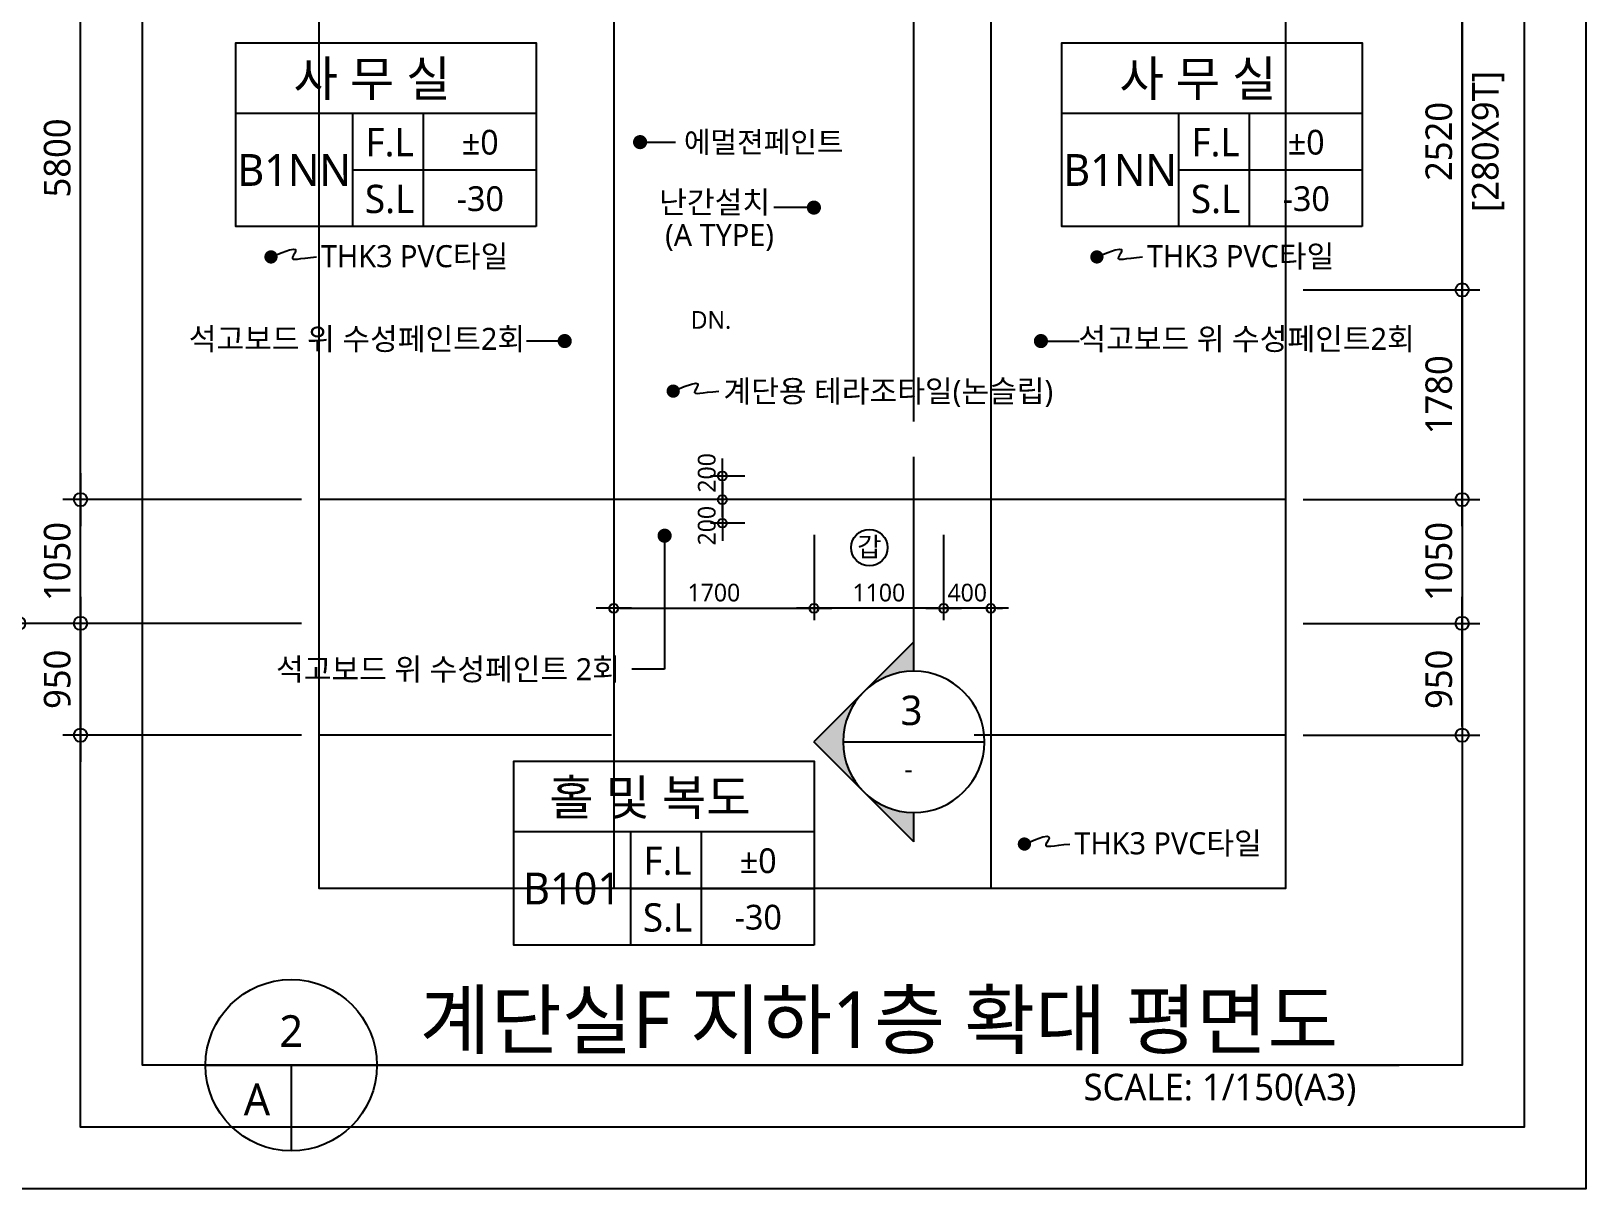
# Model space of a CAD drawing. Header units: millimetres. Extents: x -26983 to 60590, y 825 to 42375.
# Drawn here: x 24957 to 38151, y 22125 to 31952 of the extents above; entities that cross this region are included whole.
import ezdxf
from ezdxf.enums import TextEntityAlignment as Align

# ---------------------------------------------------------------- set-up
doc = ezdxf.new("R2010")
doc.units = ezdxf.units.MM
doc.header["$LTSCALE"] = 100
doc.header["$MEASUREMENT"] = 0
doc.header["$PDSIZE"] = -10
doc.linetypes.add('CEN', pattern=[62, 60, -1, 0, -1])
doc.layers.get('0').update_dxf_attribs({"linetype": 'CONTINUOUS'})
doc.layers.get('Defpoints').update_dxf_attribs({"color": 171, "linetype": 'CONTINUOUS'})
for name, color, linetype in [('CEN(ST)', 1, 'CEN'), ('LED', 7, 'CONTINUOUS'), ('NDIM', 7, 'CONTINUOUS'), ('SYM', 7, 'CONTINUOUS'), ('TEXT', 3, 'CONTINUOUS'), ('TEXT(MIN)', 7, 'CONTINUOUS'), ('TEXT(NOTE小)', 1, 'CONTINUOUS'), ('TEXT(노트)', 7, 'CONTINUOUS'), ('TEXT(실명)', 3, 'CONTINUOUS'), ('TEXT-기입', 6, 'CONTINUOUS'), ('TITLE', 7, 'CONTINUOUS')]:
    doc.layers.add(name, color=color, linetype=linetype)
doc.styles.add('CGS', font='cgse', dxfattribs={"bigfont": 'cgs'})
doc.styles.add('나눔바른고딕', font='NanumBarunGothic.ttf')
doc.dimstyles.new('NDIM 1200', dxfattribs={"dimscale": 75, "dimtxt": 3, "dimasz": 1, "dimexe": 2, "dimexo": 2, "dimgap": 1, "dimtad": 1, "dimdec": 0, "dimdsep": 46, "dimtxsty": 'CGS', "dimblk": 'DOT0', "dimcen": 1, "dimdle": 8, "dimclrd": 256, "dimclre": 256, "dimclrt": 256, "dimadec": 0, "dimazin": 0, "dimtfac": 1, "dimtdec": 0, "dimtix": 1, "dimtmove": 2, "dimatfit": 3, "dimldrblk": 'DOT0', "dimfxl": 1, "dimtolj": 1, "dimtzin": 0, "dimlwd": -1, "dimlwe": -1, "dimarcsym": 0})

# ---------------------------------------------------------------- blocks, each defined once
blk = doc.blocks.new('DOT0')
blk.add_line((-3, 0), (3, 0))
at = {"color": 6}
blk.add_circle((0, 0), 0.75, dxfattribs=at)
blk = doc.blocks.new('*D20')
at = {"layer": 'Defpoints', "color": 0, "ltscale": 0.4, "transparency": 16777216}
for p in [(25376, 33775), (27401, 33775), (27401, 27975)]:
    blk.add_point(p, dxfattribs=at)
at = {"layer": 'NDIM', "ltscale": 0.4, "transparency": 16777216}
for p, q in [((27251, 33775), (25226, 33775)), ((25376, 28050), (25376, 33700)), ((27251, 27975), (25226, 27975))]:
    blk.add_line(p, q, dxfattribs=at)
at = {"layer": 'NDIM', "ltscale": 0.4, "transparency": 16777216, "xscale": 75, "yscale": 75, "zscale": 75}
for p, rotation in [((25376, 33775), 90), ((25376, 27975), 270)]:
    blk.add_blockref('DOT0', p, dxfattribs=dict(at, rotation=rotation))
at = {"layer": 'NDIM', "ltscale": 0.4, "transparency": 16777216, "insert": (25179, 30875), "char_height": 225, "attachment_point": 5, "rotation": 90, "style": '나눔바른고딕'}
blk.add_mtext('\\A1;5800', dxfattribs=at)
blk = doc.blocks.new('*D21')
at = {"layer": 'Defpoints', "color": 0, "ltscale": 0.4, "transparency": 16777216}
for p in [(25376, 27975), (27401, 27975), (27401, 26925)]:
    blk.add_point(p, dxfattribs=at)
at = {"layer": 'NDIM', "ltscale": 0.4, "transparency": 16777216}
for p, q in [((27251, 27975), (25226, 27975)), ((25376, 27000), (25376, 27900)), ((27251, 26925), (25226, 26925))]:
    blk.add_line(p, q, dxfattribs=at)
at = {"layer": 'NDIM', "ltscale": 0.4, "transparency": 16777216, "xscale": 75, "yscale": 75, "zscale": 75}
for p, rotation in [((25376, 27975), 90), ((25376, 26925), 270)]:
    blk.add_blockref('DOT0', p, dxfattribs=dict(at, rotation=rotation))
at = {"layer": 'NDIM', "ltscale": 0.4, "transparency": 16777216, "insert": (25179, 27450), "char_height": 225, "attachment_point": 5, "rotation": 90, "style": '나눔바른고딕'}
blk.add_mtext('\\A1;1050', dxfattribs=at)
blk = doc.blocks.new('*D23')
at = {"layer": 'Defpoints', "color": 0, "ltscale": 0.4, "transparency": 16777216}
for p in [(24851, 37925), (27401, 37925), (27401, 26925)]:
    blk.add_point(p, dxfattribs=at)
at = {"layer": 'NDIM', "ltscale": 0.4, "transparency": 16777216}
for p, q in [((27251, 37925), (24701, 37925)), ((24851, 27000), (24851, 37850)), ((27251, 26925), (24701, 26925))]:
    blk.add_line(p, q, dxfattribs=at)
at = {"layer": 'NDIM', "ltscale": 0.4, "transparency": 16777216, "xscale": 75, "yscale": 75, "zscale": 75}
for p, rotation in [((24851, 37925), 90), ((24851, 26925), 270)]:
    blk.add_blockref('DOT0', p, dxfattribs=dict(at, rotation=rotation))
at = {"layer": 'NDIM', "ltscale": 0.4, "transparency": 16777216, "insert": (24654, 32425), "char_height": 225, "attachment_point": 5, "rotation": 90, "style": '나눔바른고딕'}
blk.add_mtext('\\A1;11000', dxfattribs=at)
blk = doc.blocks.new('갑종방화문표기')
at = {"layer": 'TEXT(NOTE小)'}
blk.add_circle((0, 0), 150, dxfattribs=at)
at = {"layer": 'TEXT(NOTE小)', "style": '나눔바른고딕'}
blk.add_text('갑', height=160, dxfattribs=at).set_placement((-1, 7), align=Align.MIDDLE_CENTER)
blk = doc.blocks.new('*D53')
at = {"layer": 'Defpoints', "color": 0, "ltscale": 0.4, "transparency": 16777216}
for p in [(35601, 29755), (37101, 29755), (35601, 27975)]:
    blk.add_point(p, dxfattribs=at)
at = {"layer": 'NDIM', "ltscale": 0.4, "transparency": 16777216}
for p, q in [((35751, 29755), (37251, 29755)), ((37101, 28050), (37101, 29680)), ((35751, 27975), (37251, 27975))]:
    blk.add_line(p, q, dxfattribs=at)
at = {"layer": 'NDIM', "ltscale": 0.4, "transparency": 16777216, "xscale": 75, "yscale": 75, "zscale": 75}
for p, rotation in [((37101, 29755), 90), ((37101, 27975), 270)]:
    blk.add_blockref('DOT0', p, dxfattribs=dict(at, rotation=rotation))
at = {"layer": 'NDIM', "ltscale": 0.4, "transparency": 16777216, "insert": (36904, 28865), "char_height": 225, "attachment_point": 5, "rotation": 90, "style": '나눔바른고딕'}
blk.add_mtext('\\A1;1780', dxfattribs=at)
blk = doc.blocks.new('*D54')
at = {"layer": 'Defpoints', "color": 0, "ltscale": 0.4, "transparency": 16777216}
for p in [(35601, 32275), (37101, 32275), (35601, 29755)]:
    blk.add_point(p, dxfattribs=at)
at = {"layer": 'NDIM', "ltscale": 0.4, "transparency": 16777216}
for p, q in [((35751, 32275), (37251, 32275)), ((37101, 29830), (37101, 32200)), ((35751, 29755), (37251, 29755))]:
    blk.add_line(p, q, dxfattribs=at)
at = {"layer": 'NDIM', "ltscale": 0.4, "transparency": 16777216, "xscale": 75, "yscale": 75, "zscale": 75}
for p, rotation in [((37101, 32275), 90), ((37101, 29755), 270)]:
    blk.add_blockref('DOT0', p, dxfattribs=dict(at, rotation=rotation))
at = {"layer": 'NDIM', "ltscale": 0.4, "transparency": 16777216, "char_height": 225, "attachment_point": 5, "rotation": 90, "style": '나눔바른고딕'}
for s, insert in [('\\A1;[280X9T]', (37322, 31015)), ('\\A1;2520', (36904, 31015))]:
    blk.add_mtext(s, dxfattribs=dict(at, insert=insert))
blk = doc.blocks.new('*D63')
at = {"layer": 'Defpoints', "color": 0, "ltscale": 0.4, "transparency": 16777216}
for p in [(30823, 28175), (31114, 28175), (31114, 27975)]:
    blk.add_point(p, dxfattribs=at)
at = {"layer": 'NDIM', "ltscale": 0.4, "transparency": 16777216}
for p, q in [((31014, 28175), (30723, 28175)), ((30823, 28025), (30823, 28125)), ((31014, 27975), (30723, 27975))]:
    blk.add_line(p, q, dxfattribs=at)
at = {"layer": 'NDIM', "ltscale": 0.4, "transparency": 16777216, "xscale": 50, "yscale": 50, "zscale": 50}
for p, rotation in [((30823, 28175), 90), ((30823, 27975), 270)]:
    blk.add_blockref('DOT0', p, dxfattribs=dict(at, rotation=rotation))
at = {"layer": 'NDIM', "ltscale": 0.4, "transparency": 16777216, "insert": (30691, 28202), "char_height": 150, "attachment_point": 5, "rotation": 90, "style": '나눔바른고딕'}
blk.add_mtext('\\A1;200', dxfattribs=at)
blk = doc.blocks.new('*D64')
at = {"layer": 'Defpoints', "color": 0, "ltscale": 0.4, "transparency": 16777216}
for p in [(31114, 27975), (30823, 27775), (31114, 27775)]:
    blk.add_point(p, dxfattribs=at)
at = {"layer": 'NDIM', "ltscale": 0.4, "transparency": 16777216}
for p, q in [((31014, 27975), (30723, 27975)), ((30823, 27925), (30823, 27825)), ((31014, 27775), (30723, 27775))]:
    blk.add_line(p, q, dxfattribs=at)
at = {"layer": 'NDIM', "ltscale": 0.4, "transparency": 16777216, "xscale": 50, "yscale": 50, "zscale": 50}
for p, rotation in [((30823, 27975), 90), ((30823, 27775), 270)]:
    blk.add_blockref('DOT0', p, dxfattribs=dict(at, rotation=rotation))
at = {"layer": 'NDIM', "ltscale": 0.4, "transparency": 16777216, "insert": (30691, 27754), "char_height": 150, "attachment_point": 5, "rotation": 90, "style": '나눔바른고딕'}
blk.add_mtext('\\A1;200', dxfattribs=at)
blk = doc.blocks.new('*D69')
at = {"layer": 'Defpoints', "color": 0, "ltscale": 0.4, "transparency": 16777216}
for p in [(31601, 27775), (32701, 27775), (31601, 27053)]:
    blk.add_point(p, dxfattribs=at)
at = {"layer": 'NDIM', "ltscale": 0.4, "transparency": 16777216}
for p, q in [((31601, 27675), (31601, 26953)), ((32701, 27675), (32701, 26953)), ((32651, 27053), (31651, 27053))]:
    blk.add_line(p, q, dxfattribs=at)
at = {"layer": 'NDIM', "ltscale": 0.4, "transparency": 16777216, "xscale": 50, "yscale": 50, "zscale": 50, "rotation": 180}
blk.add_blockref('DOT0', (31601, 27053), dxfattribs=at)
at = {"layer": 'NDIM', "ltscale": 0.4, "transparency": 16777216, "xscale": 50, "yscale": 50, "zscale": 50}
blk.add_blockref('DOT0', (32701, 27053), dxfattribs=at)
at = {"layer": 'NDIM', "ltscale": 0.4, "transparency": 16777216, "insert": (32151, 27185), "char_height": 150, "attachment_point": 5, "style": '나눔바른고딕'}
blk.add_mtext('\\A1;1100', dxfattribs=at)
blk = doc.blocks.new('*D70')
at = {"layer": 'Defpoints', "color": 0, "ltscale": 0.4, "transparency": 16777216}
for p in [(29901, 27775), (31601, 27775), (31601, 27053)]:
    blk.add_point(p, dxfattribs=at)
at = {"layer": 'NDIM', "ltscale": 0.4, "transparency": 16777216}
for p, q in [((29901, 27675), (29901, 26953)), ((31601, 27675), (31601, 26953)), ((29951, 27053), (31551, 27053))]:
    blk.add_line(p, q, dxfattribs=at)
at = {"layer": 'NDIM', "ltscale": 0.4, "transparency": 16777216, "xscale": 50, "yscale": 50, "zscale": 50, "rotation": 180}
blk.add_blockref('DOT0', (29901, 27053), dxfattribs=at)
at = {"layer": 'NDIM', "ltscale": 0.4, "transparency": 16777216, "xscale": 50, "yscale": 50, "zscale": 50}
blk.add_blockref('DOT0', (31601, 27053), dxfattribs=at)
at = {"layer": 'NDIM', "ltscale": 0.4, "transparency": 16777216, "insert": (30751, 27185), "char_height": 150, "attachment_point": 5, "style": '나눔바른고딕'}
blk.add_mtext('\\A1;1700', dxfattribs=at)
blk = doc.blocks.new('*D71')
at = {"layer": 'Defpoints', "color": 0, "ltscale": 0.4, "transparency": 16777216}
for p in [(32701, 27775), (33101, 27775), (32701, 27053)]:
    blk.add_point(p, dxfattribs=at)
at = {"layer": 'NDIM', "ltscale": 0.4, "transparency": 16777216}
for p, q in [((32701, 27675), (32701, 26953)), ((33101, 27675), (33101, 26953)), ((32651, 27053), (32601, 27053)), ((33101, 27053), (32701, 27053)), ((33151, 27053), (33201, 27053))]:
    blk.add_line(p, q, dxfattribs=at)
at = {"layer": 'NDIM', "ltscale": 0.4, "transparency": 16777216, "xscale": 50, "yscale": 50, "zscale": 50}
blk.add_blockref('DOT0', (32701, 27053), dxfattribs=at)
at = {"layer": 'NDIM', "ltscale": 0.4, "transparency": 16777216, "xscale": 50, "yscale": 50, "zscale": 50, "rotation": 180}
blk.add_blockref('DOT0', (33101, 27053), dxfattribs=at)
at = {"layer": 'NDIM', "ltscale": 0.4, "transparency": 16777216, "insert": (32901, 27185), "char_height": 150, "attachment_point": 5, "style": '나눔바른고딕'}
blk.add_mtext('\\A1;400', dxfattribs=at)
blk = doc.blocks.new('A$C51E23882')
at = {"layer": 'TITLE'}
blk.add_lwpolyline([(8500, 0), (0, 0), (0, 5200), (8500, 5200)], close=True, dxfattribs=at)
for points in [[(8500, 3200), (0, 3200)], [(3300, 3200), (3300, 0)], [(5300, 3200), (5300, 0)], [(3300, 1600), (8500, 1600)]]:
    blk.add_lwpolyline(points, dxfattribs=at)
at = {"layer": 'TITLE', "style": '나눔바른고딕'}
for s, p in [('F.L', (4352, 2378)), ('S.L', (4352, 778))]:
    blk.add_text(s, height=800, dxfattribs=at).set_placement(p, align=Align.MIDDLE)
blk = doc.blocks.new('SECTION_계단실E1')
at = {"layer": 'SYM'}
blk.add_hatch(color=256, dxfattribs=at).paths.add_polyline_path([(447405, -138925), (447765, -139069), (447765, -138925)])
h = blk.add_hatch(color=256, dxfattribs=at)
h.paths.add_polyline_path([(446917, -152033), (447341, -152457, -0.414214), (447341, -151609)])
h.paths.add_polyline_path([(447341, -152457), (447765, -152882), (447765, -152633, -0.198912)])
h.paths.add_polyline_path([(447341, -151609, -0.198912), (447765, -151433), (447765, -151185)])
at = {"layer": 'Defpoints'}
blk.add_line((447765, -149014), (447765, -141282), dxfattribs=at)
at = {"layer": 'SYM'}
for p, q in [((447405, -138925), (447765, -139069)), ((447765, -138925), (447405, -138925)), ((447765, -140922), (447765, -138925)), ((447765, -141282), (447765, -141102)), ((447765, -149314), (447765, -149014)), ((447765, -151433), (447765, -149614)), ((447765, -151185), (446917, -152033)), ((447765, -152882), (446917, -152033)), ((447165, -152033), (448365, -152033)), ((447765, -152882), (447765, -152633))]:
    blk.add_line(p, q, dxfattribs=at)
blk.add_arc((447765, -152033), 600, 90, 89.7615, dxfattribs=at)
blk = doc.blocks.new('_Dot')
at = {"color": 0, "linetype": 'ByBlock', "lineweight": -2}
blk.add_line((-0.5, 0), (-1, 0), dxfattribs=at)
at = {"color": 0, "linetype": 'ByBlock', "const_width": 0.5}
blk.add_lwpolyline([(-0.25, 0, 1), (0.25, 0, 1)], format="xyb", close=True, dxfattribs=at)
blk = doc.blocks.new('*D75')
at = {"layer": 'Defpoints', "color": 0, "ltscale": 0.4, "transparency": 16777216}
for p in [(27401, 26925), (25376, 25975), (27401, 25975)]:
    blk.add_point(p, dxfattribs=at)
at = {"layer": 'NDIM', "ltscale": 0.4, "transparency": 16777216}
for p, q in [((27251, 26925), (25226, 26925)), ((25376, 26850), (25376, 26050)), ((27251, 25975), (25226, 25975))]:
    blk.add_line(p, q, dxfattribs=at)
at = {"layer": 'NDIM', "ltscale": 0.4, "transparency": 16777216, "xscale": 75, "yscale": 75, "zscale": 75}
for p, rotation in [((25376, 26925), 90), ((25376, 25975), 270)]:
    blk.add_blockref('DOT0', p, dxfattribs=dict(at, rotation=rotation))
at = {"layer": 'NDIM', "ltscale": 0.4, "transparency": 16777216, "insert": (25179, 26450), "char_height": 225, "attachment_point": 5, "rotation": 90, "style": '나눔바른고딕'}
blk.add_mtext('\\A1;950', dxfattribs=at)
blk = doc.blocks.new('*D76')
at = {"layer": 'Defpoints', "color": 0, "ltscale": 0.4, "transparency": 16777216}
for p in [(35601, 27975), (35601, 26925), (37101, 26925)]:
    blk.add_point(p, dxfattribs=at)
at = {"layer": 'NDIM', "ltscale": 0.4, "transparency": 16777216}
for p, q in [((35751, 27975), (37251, 27975)), ((37101, 27900), (37101, 27000)), ((35751, 26925), (37251, 26925))]:
    blk.add_line(p, q, dxfattribs=at)
at = {"layer": 'NDIM', "ltscale": 0.4, "transparency": 16777216, "xscale": 75, "yscale": 75, "zscale": 75}
for p, rotation in [((37101, 27975), 90), ((37101, 26925), 270)]:
    blk.add_blockref('DOT0', p, dxfattribs=dict(at, rotation=rotation))
at = {"layer": 'NDIM', "ltscale": 0.4, "transparency": 16777216, "insert": (36904, 27450), "char_height": 225, "attachment_point": 5, "rotation": 90, "style": '나눔바른고딕'}
blk.add_mtext('\\A1;1050', dxfattribs=at)
blk = doc.blocks.new('*D78')
at = {"layer": 'Defpoints', "color": 0, "ltscale": 0.4, "transparency": 16777216}
for p in [(35601, 26925), (37101, 26925), (35601, 25975)]:
    blk.add_point(p, dxfattribs=at)
at = {"layer": 'NDIM', "ltscale": 0.4, "transparency": 16777216}
for p, q in [((35751, 26925), (37251, 26925)), ((37101, 26050), (37101, 26850)), ((35751, 25975), (37251, 25975))]:
    blk.add_line(p, q, dxfattribs=at)
at = {"layer": 'NDIM', "ltscale": 0.4, "transparency": 16777216, "xscale": 75, "yscale": 75, "zscale": 75}
for p, rotation in [((37101, 26925), 90), ((37101, 25975), 270)]:
    blk.add_blockref('DOT0', p, dxfattribs=dict(at, rotation=rotation))
at = {"layer": 'NDIM', "ltscale": 0.4, "transparency": 16777216, "insert": (36904, 26450), "char_height": 225, "attachment_point": 5, "rotation": 90, "style": '나눔바른고딕'}
blk.add_mtext('\\A1;950', dxfattribs=at)

msp = doc.modelspace()

# ---------------------------------------------------------------- linework, layer by layer
at = {"layer": 'CEN(ST)', "ltscale": 10000}
for p, q in [((29901.3, 39525), (29901.3, 24675)), ((33101.3, 39525), (33101.3, 24675)), ((35601.3, 27975), (27401.3, 27975)), ((29883, 25975), (27401.3, 25975)), ((35601.3, 25975), (32959.9, 25975))]:
    msp.add_line(p, q, dxfattribs=at)
at = {"layer": 'Defpoints', "ltscale": 10000}
for points in [[(24851.3, 41775), (38151.3, 41775), (38151.3, 22125), (24851.3, 22125)], [(25376.3, 41250), (37626.3, 41250), (37626.3, 22650), (25376.3, 22650)], [(25901.3, 40725), (37101.3, 40725), (37101.3, 23175), (25901.3, 23175)], [(27401.3, 39525), (35601.3, 39525), (35601.3, 24675), (27401.3, 24675)]]:
    msp.add_lwpolyline(points, close=True, dxfattribs=at)
at = {"layer": 'LED', "const_width": 56.2}
for points in [[(26992.4, 30062.9, -1), (26992.4, 30006.6, -1)], [(34001.5, 30062.9, -1), (34001.5, 30006.6, -1)], [(30405.9, 28924.1, -1), (30405.9, 28867.8, -1)], [(33386.2, 25080.1, -1), (33386.2, 25023.8, -1)]]:
    msp.add_lwpolyline(points, format="xyb", close=True, dxfattribs=at)
at = {"layer": 'LED'}
for points in [[(26992.4, 30034.8), (27086.1, 30073.8), (27148.2, 30094.9), (27184.4, 30101.4), (27200.4, 30096.7), (27201.7, 30084.1), (27194.2, 30067.1), (27183.4, 30049.1), (27175.1, 30033.5), (27174, 30022.9), (27180.8, 30017.1), (27195.4, 30015.4), (27217.5, 30016.7), (27247.1, 30020.2), (27283.8, 30024.9), (27327.6, 30030.1), (27378.3, 30034.8)], [(34001.5, 30034.8), (34095.3, 30073.8), (34157.4, 30094.9), (34193.6, 30101.4), (34209.5, 30096.7), (34210.9, 30084.1), (34203.3, 30067.1), (34192.6, 30049.1), (34184.3, 30033.5), (34183.1, 30022.9), (34189.9, 30017.1), (34204.5, 30015.4), (34226.6, 30016.7), (34256.2, 30020.2), (34293, 30024.9), (34336.7, 30030.1), (34387.4, 30034.8)], [(30405.9, 28895.9), (30499.6, 28935), (30561.7, 28956.1), (30597.9, 28962.6), (30613.9, 28957.8), (30615.2, 28945.3), (30607.7, 28928.3), (30596.9, 28910.3), (30588.6, 28894.7), (30587.5, 28884.1), (30594.3, 28878.3), (30608.8, 28876.5), (30631, 28877.8), (30660.5, 28881.3), (30697.3, 28886.1), (30741.1, 28891.3), (30791.7, 28895.9)], [(33386.2, 25051.9), (33479.9, 25091), (33542, 25112.1), (33578.2, 25118.6), (33594.1, 25113.8), (33595.5, 25101.3), (33588, 25084.3), (33577.2, 25066.3), (33568.9, 25050.6), (33567.8, 25040), (33574.6, 25034.3), (33589.1, 25032.5), (33611.3, 25033.8), (33640.8, 25037.3), (33677.6, 25042.1), (33721.4, 25047.3), (33772, 25051.9)]]:
    msp.add_lwpolyline(points, dxfattribs=at)
at = {"layer": 'NDIM', "ltscale": 10000}
for points in [[(29365, 29320.7), (29160.1, 29320.7)], [(33646.4, 29320.7), (33851.3, 29320.7)]]:
    msp.add_lwpolyline(points, dxfattribs=at)
at = {"layer": 'SYM'}
for p, q in [((26436.9, 23175), (36565.7, 23175)), ((27164.1, 23175), (27164.1, 22447.7))]:
    msp.add_line(p, q, dxfattribs=at)
msp.add_circle((27164.1, 23175), 727.3, dxfattribs=at)

# ---------------------------------------------------------------- block references
msp.add_blockref('SECTION_계단실E1', (-415317.4, 177952.2))
for name, p, xscale, yscale, zscale in [('A$C51E23882', (26693.8, 30293.1), 0.3, 0.3, 0.3), ('A$C51E23882', (33703, 30293.1), 0.3, 0.3, 0.3), ('갑종방화문표기', (32070.8, 27567.9), 1.030731055544951, 1.030731055544951, 1.030731055544951), ('A$C51E23882', (29052.5, 24195), 0.3, 0.3, 0.3)]:
    msp.add_blockref(name, p, dxfattribs=dict(xscale=xscale, yscale=yscale, zscale=zscale))
at = {"layer": 'NDIM', "ltscale": 10000, "yscale": 120, "zscale": 120, "rotation": 180}
for p, xscale in [((29485, 29320.7), -120), ((33526.4, 29320.7), 120)]:
    msp.add_blockref('_Dot', p, dxfattribs=dict(at, xscale=xscale))

# ---------------------------------------------------------------- texts
at = {"layer": 'TEXT', "style": '나눔바른고딕'}
for s, height, p in [('3', 250, (32334.4, 26061.7)), ('-', 166.7, (32367.9, 25606.3))]:
    msp.add_text(s, height=height, dxfattribs=at).set_placement(p)
msp.add_text('계단실F 지하1층 확대 평면도', height=480, dxfattribs=at).set_placement((36050, 23560.5), align=Align.MIDDLE_RIGHT)
for s, p in [('2', (27164.1, 23465.9)), ('A', (26873.2, 22884.1))]:
    msp.add_text(s, height=270, dxfattribs=at).set_placement(p, align=Align.MIDDLE)
msp.add_text('SCALE: 1/150(A3)', height=225, dxfattribs=at).set_placement((36203.1, 23102.3), align=Align.TOP_RIGHT)
at = {"layer": 'TEXT(MIN)', "style": '나눔바른고딕'}
msp.add_text('에멀젼페인트', height=180, dxfattribs=at).set_placement((30496.3, 31009.2), align=Align.MIDDLE_LEFT)
msp.add_text('DN.', height=150, dxfattribs=at).set_placement((30726.3, 29500), align=Align.MIDDLE_CENTER)
at = {"layer": 'TEXT(노트)', "style": '나눔바른고딕'}
for s, p in [('난간설치', (31228, 30498.6)), ('(A TYPE)', (31260.9, 30220.7)), ('석고보드 위 수성페인트2회', (29149.4, 29339.2)), ('석고보드 위 수성페인트2회', (36698.9, 29339.2)), ('석고보드 위 수성페인트 2회', (29953.5, 26535.5))]:
    msp.add_text(s, height=187.5, dxfattribs=at).set_placement(p, align=Align.MIDDLE_RIGHT)
for s, p in [('THK3 PVC타일', (27416.5, 30041.3)), ('THK3 PVC타일', (34425.6, 30041.3)), ('계단용 테라조타일(논슬립)', (30832, 28895.9)), ('THK3 PVC타일', (33810.3, 25058.5))]:
    msp.add_text(s, height=187.5, dxfattribs=at).set_placement(p, align=Align.MIDDLE_LEFT)
at = {"layer": 'TEXT(실명)', "style": '나눔바른고딕'}
for s, p in [('사 무 실', (27850.1, 31551.3)), ('사 무 실', (34859.2, 31551.3)), ('홀 및 복도', (30208.7, 25453.2))]:
    msp.add_text(s, height=300, dxfattribs=at).set_placement(p, align=Align.MIDDLE)
at = {"layer": 'TEXT-기입', "style": '나눔바른고딕'}
for s, height, p in [('±0', 210, (28768.4, 31008.6)), ('±0', 210, (35777.6, 31008.6)), ('B1NN', 270, (27188.8, 30773.1)), ('B1NN', 270, (34198, 30773.1)), ('-30', 210, (28768.7, 30529.5)), ('-30', 210, (35777.8, 30529.5)), ('±0', 210, (31127.1, 24910.5)), ('B101', 270, (29547.5, 24675)), ('-30', 210, (31127.3, 24431.4))]:
    msp.add_text(s, height=height, dxfattribs=at).set_placement(p, align=Align.MIDDLE)

# ---------------------------------------------------------------- dimensions: what is measured, and where the dimension line sits
at = {"layer": 'NDIM', "ltscale": 0.4}
for base, p1, p2, angle, override, picture, middle in [((24851.3, 37925), (27401.3, 26925), (27401.3, 37925), 90, {"dimtxsty": '나눔바른고딕'}, '*D23', (24654.1, 32425)), ((25376.3, 33775), (27401.3, 27975), (27401.3, 33775), 90, {"dimtxsty": '나눔바른고딕'}, '*D20', (25179.1, 30875)), ((37101.3, 29755), (35601.3, 27975), (35601.3, 29755), 90, {"dimtxsty": '나눔바른고딕'}, '*D53', (36904.1, 28865)), ((25376.3, 27975), (27401.3, 26925), (27401.3, 27975), 90, {"dimtxsty": '나눔바른고딕'}, '*D21', (25179.1, 27450)), ((37101.3, 26925), (35601.3, 27975), (35601.3, 26925), 270, {"dimtxsty": '나눔바른고딕'}, '*D76', (36904.1, 27450)), ((31601.3, 27053.2), (32701.3, 27775), (31601.3, 27775), 180, {"dimscale": 50, "dimtxsty": '나눔바른고딕'}, '*D69', (32151.3, 27184.6)), ((32701.3, 27053.2), (33101.3, 27775), (32701.3, 27775), 180, {"dimscale": 50, "dimtxsty": '나눔바른고딕'}, '*D71', (32901.3, 27184.6)), ((25376.3, 25975), (27401.3, 26925), (27401.3, 25975), 270, {"dimtxsty": '나눔바른고딕'}, '*D75', (25179, 26450)), ((37101.3, 26925), (35601.3, 25975), (35601.3, 26925), 90, {"dimtxsty": '나눔바른고딕'}, '*D78', (36904, 26450))]:
    dim = msp.add_linear_dim(base=base, p1=p1, p2=p2, angle=angle, dimstyle='NDIM 1200', override=override, dxfattribs=at)
    dim.commit()
    dim.dimension.update_dxf_attribs({"geometry": picture, "text_midpoint": middle})
dim = msp.add_linear_dim(base=(37101.3, 32275), p1=(35601.3, 29755), p2=(35601.3, 32275), angle=90, text='<>\\X[280X9T]', dimstyle='NDIM 1200', override={"dimtxsty": '나눔바른고딕'}, dxfattribs=at)
dim.commit()
dim.dimension.update_dxf_attribs({"geometry": '*D54', "text_midpoint": (37101.3, 31015)})
for base, p2, angle, picture, middle in [((30823, 28175), (31114.1, 28175), 90, '*D63', (30691, 28201.6)), ((30823, 27775), (31114.1, 27775), 270, '*D64', (30691, 27754.1))]:
    dim = msp.add_linear_dim(base=base, p1=(31114.1, 27975), p2=p2, angle=angle, dimstyle='NDIM 1200', override={"dimscale": 50, "dimtxsty": '나눔바른고딕'}, dxfattribs=at)
    dim.commit()
    dim.dimension.update_dxf_attribs({"geometry": picture, "text_midpoint": middle, "dimtype": 160})
dim = msp.add_linear_dim(base=(31601.3, 27053.2), p1=(29901.3, 27775), p2=(31601.3, 27775), dimstyle='NDIM 1200', override={"dimscale": 50, "dimtxsty": '나눔바른고딕'}, dxfattribs=at)
dim.commit()
dim.dimension.update_dxf_attribs({"geometry": '*D70', "text_midpoint": (30751.3, 27184.6)})

# ---------------------------------------------------------------- leaders
at = {"layer": 'NDIM', "ltscale": 10000}
for points in [[(30124.8, 31009.2), (30424.8, 31009.2)], [(31599.6, 30453.4), (31259.8, 30453.4)], [(30332.9, 27668.9), (30332.9, 26535.3), (30054.3, 26535.3)]]:
    msp.add_leader(points, dimstyle='NDIM 1200', override={"dimscale": 120, "dimasz": 1, "dimgap": 1, "dimtad": 0, "dimldrblk": 'Dot'}, dxfattribs=at)

doc.saveas('drawing.dxf')
